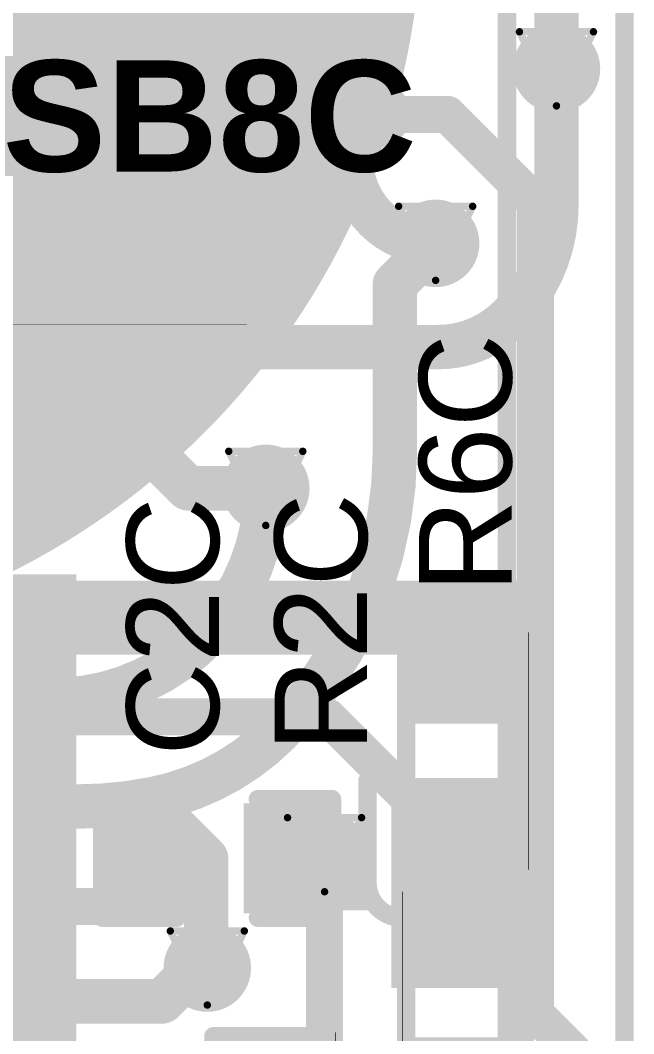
# Model space of a CAD drawing. Header units: inches. Extents: x -4.2 to 12.6, y -6.1 to 3.
# Drawn here: x -1.7023 to -1.5366, y -4.7641 to -4.4906 of the extents above; entities that cross this region are included whole.
import ezdxf

# ---------------------------------------------------------------- set-up
doc = ezdxf.new("R2010")
doc.units = ezdxf.units.IN
doc.header["$MEASUREMENT"] = 0
for name, color, linetype in [('Board Outline', 216, 'Continuous'), ('Bottom Layer', 5, 'Continuous'), ('Bottom Overlay', 54, 'Continuous'), ('Bottom Paste', 16, 'Continuous'), ('Drill Drawing', 1, 'Continuous'), ('Flex_Ribbon Bottom Coverlay', 6, 'Continuous'), ('Flex_Ribbon Top Overlay', 2, 'Continuous'), ('Top Layer', 1, 'Continuous'), ('Top Paste', 8, 'Continuous'), ('Top Solder', 216, 'Continuous'), ('Via Holes', 16, 'Continuous')]:
    doc.layers.add(name, color=color, linetype=linetype)
doc.styles.add('Arial', font='', dxfattribs={"height": 0.2})
doc.styles.add('Arial_Bold', font='', dxfattribs={"height": 0.2})
doc.styles.get('Arial').set_extended_font_data('Arial')
doc.styles.get('Arial_Bold').set_extended_font_data('Arial', bold=True)

# ---------------------------------------------------------------- blocks, each defined once
blk = doc.blocks.new('14_TSSOP_40')
at = {"layer": 'Flex_Ribbon Top Overlay'}
blk.add_hatch(color=2, dxfattribs=at).paths.add_polyline_path([(-0.0840002, 0.0679998), (-0.0730002, 0.0679998), (-0.0730002, 0.0859998), (-0.0840002, 0.0859998)])
at = {"layer": 'Top Layer'}
for points in [[(-0.1299212, 0.08562995), (-0.0885826, 0.08562995), (-0.0885826, 0.06791345), (-0.1299212, 0.06791345)], [(0.0885827, 0.08562995), (0.1299213, 0.08562995), (0.1299213, 0.06791345), (0.0885827, 0.06791345)], [(-0.1299212, 0.06003935), (-0.0885826, 0.06003935), (-0.0885826, 0.04232285), (-0.1299212, 0.04232285)], [(0.0885827, 0.06003945), (0.1299213, 0.06003945), (0.1299213, 0.04232295), (0.0885827, 0.04232295)], [(-0.1299212, 0.03444885), (-0.0885826, 0.03444885), (-0.0885826, 0.01673235), (-0.1299212, 0.01673235)], [(0.0885827, 0.03444885), (0.1299213, 0.03444885), (0.1299213, 0.01673235), (0.0885827, 0.01673235)], [(-0.1299212, 0.00885825), (-0.0885826, 0.00885825), (-0.0885826, -0.00885825), (-0.1299212, -0.00885825)], [(0.0885827, 0.00885835), (0.1299213, 0.00885835), (0.1299213, -0.00885815), (0.0885827, -0.00885815)], [(-0.1299212, -0.01673225), (-0.0885826, -0.01673225), (-0.0885826, -0.03444875), (-0.1299212, -0.03444875)], [(0.0885827, -0.01673225), (0.1299213, -0.01673225), (0.1299213, -0.03444875), (0.0885827, -0.03444875)], [(-0.1299212, -0.04232285), (-0.0885826, -0.04232285), (-0.0885826, -0.06003935), (-0.1299212, -0.06003935)], [(0.0885827, -0.04232275), (0.1299213, -0.04232275), (0.1299213, -0.06003925), (0.0885827, -0.06003925)], [(-0.1299212, -0.06791335), (-0.0885826, -0.06791335), (-0.0885826, -0.08562985), (-0.1299212, -0.08562985)], [(0.0885827, -0.06791335), (0.1299213, -0.06791335), (0.1299213, -0.08562985), (0.0885827, -0.08562985)]]:
    blk.add_hatch(color=1, dxfattribs=at).paths.add_polyline_path(points)
at = {"layer": 'Top Paste'}
for points in [[(-0.1299212, 0.08562995), (-0.0885826, 0.08562995), (-0.0885826, 0.06791345), (-0.1299212, 0.06791345)], [(0.0885827, 0.08562995), (0.1299213, 0.08562995), (0.1299213, 0.06791345), (0.0885827, 0.06791345)], [(-0.1299212, 0.06003935), (-0.0885826, 0.06003935), (-0.0885826, 0.04232285), (-0.1299212, 0.04232285)], [(0.0885827, 0.06003945), (0.1299213, 0.06003945), (0.1299213, 0.04232295), (0.0885827, 0.04232295)], [(-0.1299212, 0.03444885), (-0.0885826, 0.03444885), (-0.0885826, 0.01673235), (-0.1299212, 0.01673235)], [(0.0885827, 0.03444885), (0.1299213, 0.03444885), (0.1299213, 0.01673235), (0.0885827, 0.01673235)], [(-0.1299212, 0.00885825), (-0.0885826, 0.00885825), (-0.0885826, -0.00885825), (-0.1299212, -0.00885825)], [(0.0885827, 0.00885835), (0.1299213, 0.00885835), (0.1299213, -0.00885815), (0.0885827, -0.00885815)], [(-0.1299212, -0.01673225), (-0.0885826, -0.01673225), (-0.0885826, -0.03444875), (-0.1299212, -0.03444875)], [(0.0885827, -0.01673225), (0.1299213, -0.01673225), (0.1299213, -0.03444875), (0.0885827, -0.03444875)], [(-0.1299212, -0.04232285), (-0.0885826, -0.04232285), (-0.0885826, -0.06003935), (-0.1299212, -0.06003935)], [(0.0885827, -0.04232275), (0.1299213, -0.04232275), (0.1299213, -0.06003925), (0.0885827, -0.06003925)], [(-0.1299212, -0.06791335), (-0.0885826, -0.06791335), (-0.0885826, -0.08562985), (-0.1299212, -0.08562985)], [(0.0885827, -0.06791335), (0.1299213, -0.06791335), (0.1299213, -0.08562985), (0.0885827, -0.08562985)]]:
    blk.add_hatch(color=8, dxfattribs=at).paths.add_polyline_path(points)
at = {"layer": 'Top Solder'}
for points in [[(-0.1339212, 0.08962995), (-0.0845826, 0.08962995), (-0.0845826, 0.06391345), (-0.1339212, 0.06391345)], [(-0.1339212, 0.08962995), (-0.0845826, 0.08962995), (-0.0845826, 0.06391345), (-0.1339212, 0.06391345)], [(0.0845827, 0.08962995), (0.1339213, 0.08962995), (0.1339213, 0.06391345), (0.0845827, 0.06391345)], [(0.0845827, 0.08962995), (0.1339213, 0.08962995), (0.1339213, 0.06391345), (0.0845827, 0.06391345)], [(-0.1339212, 0.06403935), (-0.0845826, 0.06403935), (-0.0845826, 0.03832285), (-0.1339212, 0.03832285)], [(-0.1339212, 0.06403935), (-0.0845826, 0.06403935), (-0.0845826, 0.03832285), (-0.1339212, 0.03832285)], [(0.0845827, 0.06403945), (0.1339213, 0.06403945), (0.1339213, 0.03832295), (0.0845827, 0.03832295)], [(0.0845827, 0.06403945), (0.1339213, 0.06403945), (0.1339213, 0.03832295), (0.0845827, 0.03832295)], [(-0.1339212, 0.03844885), (-0.0845826, 0.03844885), (-0.0845826, 0.01273235), (-0.1339212, 0.01273235)], [(-0.1339212, 0.03844885), (-0.0845826, 0.03844885), (-0.0845826, 0.01273235), (-0.1339212, 0.01273235)], [(0.0845827, 0.03844885), (0.1339213, 0.03844885), (0.1339213, 0.01273235), (0.0845827, 0.01273235)], [(0.0845827, 0.03844885), (0.1339213, 0.03844885), (0.1339213, 0.01273235), (0.0845827, 0.01273235)], [(-0.1339212, 0.01285825), (-0.0845826, 0.01285825), (-0.0845826, -0.01285825), (-0.1339212, -0.01285825)], [(-0.1339212, 0.01285825), (-0.0845826, 0.01285825), (-0.0845826, -0.01285825), (-0.1339212, -0.01285825)], [(0.0845827, 0.01285835), (0.1339213, 0.01285835), (0.1339213, -0.01285815), (0.0845827, -0.01285815)], [(0.0845827, 0.01285835), (0.1339213, 0.01285835), (0.1339213, -0.01285815), (0.0845827, -0.01285815)], [(-0.1339212, -0.01273225), (-0.0845826, -0.01273225), (-0.0845826, -0.03844875), (-0.1339212, -0.03844875)], [(-0.1339212, -0.01273225), (-0.0845826, -0.01273225), (-0.0845826, -0.03844875), (-0.1339212, -0.03844875)], [(0.0845827, -0.01273225), (0.1339213, -0.01273225), (0.1339213, -0.03844875), (0.0845827, -0.03844875)], [(0.0845827, -0.01273225), (0.1339213, -0.01273225), (0.1339213, -0.03844875), (0.0845827, -0.03844875)], [(-0.1339212, -0.03832285), (-0.0845826, -0.03832285), (-0.0845826, -0.06403935), (-0.1339212, -0.06403935)], [(-0.1339212, -0.03832285), (-0.0845826, -0.03832285), (-0.0845826, -0.06403935), (-0.1339212, -0.06403935)], [(0.0845827, -0.03832275), (0.1339213, -0.03832275), (0.1339213, -0.06403925), (0.0845827, -0.06403925)], [(0.0845827, -0.03832275), (0.1339213, -0.03832275), (0.1339213, -0.06403925), (0.0845827, -0.06403925)], [(-0.1339212, -0.06391335), (-0.0845826, -0.06391335), (-0.0845826, -0.08962985), (-0.1339212, -0.08962985)], [(-0.1339212, -0.06391335), (-0.0845826, -0.06391335), (-0.0845826, -0.08962985), (-0.1339212, -0.08962985)], [(0.0845827, -0.06391335), (0.1339213, -0.06391335), (0.1339213, -0.08962985), (0.0845827, -0.08962985)], [(0.0845827, -0.06391335), (0.1339213, -0.06391335), (0.1339213, -0.08962985), (0.0845827, -0.08962985)]]:
    blk.add_hatch(color=216, dxfattribs=at).paths.add_polyline_path(points)
at = {"layer": 'Flex_Ribbon Top Overlay'}
for points, const_width in [([(-0.09, 0.1), (-0.09, 0.092)], 0.005), ([(0.0900001, 0.1), (-0.09, 0.1)], 0.005), ([(0.0900001, 0.1), (0.0900001, 0.092)], 0.005), ([(-0.141, 0.082), (-0.141, 0.072)], 0.007874), ([(-0.136, 0.077), (-0.141, 0.082)], 0.007874), ([(-0.136, 0.077), (-0.141, 0.072)], 0.007874), ([(-0.09, -0.0919999), (-0.09, -0.0999999)], 0.005), ([(0.0900001, -0.0919999), (0.0900001, -0.0999999)], 0.005), ([(0.0900001, -0.0999999), (-0.09, -0.0999999)], 0.005)]:
    blk.add_lwpolyline(points, dxfattribs=dict(at, const_width=const_width))
for points, const_width in [([(-0.09125, 0.1, 1), (-0.08875, 0.1, 1)], 0.0025), ([(-0.09125, 0.1, 1), (-0.08875, 0.1, 1)], 0.0025), ([(0.0887501, 0.1, 1), (0.0912501, 0.1, 1)], 0.0025), ([(0.0887501, 0.1, 1), (0.0912501, 0.1, 1)], 0.0025), ([(-0.09125, 0.092, 1), (-0.08875, 0.092, 1)], 0.0025), ([(0.0887501, 0.092, 1), (0.0912501, 0.092, 1)], 0.0025), ([(-0.1429685, 0.082, 1), (-0.1390315, 0.082, 1)], 0.003937), ([(-0.1429685, 0.082, 1), (-0.1390315, 0.082, 1)], 0.003937), ([(-0.1379685, 0.077, 1), (-0.1340315, 0.077, 1)], 0.003937), ([(-0.1379685, 0.077, 1), (-0.1340315, 0.077, 1)], 0.003937), ([(-0.1429685, 0.072, 1), (-0.1390315, 0.072, 1)], 0.003937), ([(-0.1429685, 0.072, 1), (-0.1390315, 0.072, 1)], 0.003937), ([(-0.09125, -0.0919999, 1), (-0.08875, -0.0919999, 1)], 0.0025), ([(0.0887501, -0.0919999, 1), (0.0912501, -0.0919999, 1)], 0.0025), ([(-0.09125, -0.0999999, 1), (-0.08875, -0.0999999, 1)], 0.0025), ([(-0.09125, -0.0999999, 1), (-0.08875, -0.0999999, 1)], 0.0025), ([(0.0887501, -0.0999999, 1), (0.0912501, -0.0999999, 1)], 0.0025), ([(0.0887501, -0.0999999, 1), (0.0912501, -0.0999999, 1)], 0.0025)]:
    blk.add_lwpolyline(points, format="xyb", close=True, dxfattribs=dict(at, const_width=const_width))
blk = doc.blocks.new('S______B______0402_54')
at = {"layer": 'Top Layer'}
for points in [[(-0.0275, -0.0125), (-0.0275, 0.0125), (-0.0095, 0.0125), (-0.0095, -0.0125)], [(0.0095, -0.0125), (0.0095, 0.0125), (0.0275, 0.0125), (0.0275, -0.0125)]]:
    blk.add_hatch(color=1, dxfattribs=at).paths.add_polyline_path(points)
at = {"layer": 'Top Paste'}
for points in [[(-0.0275, -0.0125), (-0.0275, 0.0125), (-0.0095, 0.0125), (-0.0095, -0.0125)], [(0.0095, -0.0125), (0.0095, 0.0125), (0.0275, 0.0125), (0.0275, -0.0125)]]:
    blk.add_hatch(color=8, dxfattribs=at).paths.add_polyline_path(points)
at = {"layer": 'Top Solder'}
for points in [[(-0.0296654, -0.0146654), (-0.0296654, 0.0146654), (-0.0073346, 0.0146654), (-0.0073346, -0.0146654)], [(-0.0296654, -0.0146654), (-0.0296654, 0.0146654), (-0.0073346, 0.0146654), (-0.0073346, -0.0146654)], [(0.0073346, -0.0146654), (0.0073346, 0.0146654), (0.0296654, 0.0146654), (0.0296654, -0.0146654)], [(0.0073346, -0.0146654), (0.0073346, 0.0146654), (0.0296654, 0.0146654), (0.0296654, -0.0146654)]]:
    blk.add_hatch(color=216, dxfattribs=at).paths.add_polyline_path(points)
at = {"layer": 'Flex_Ribbon Top Overlay'}
for points, const_width in [([(-0.031, -0.016), (-0.031, 0.016)], 0.005), ([(-0.031, 0.016), (0.031, 0.016)], 0.005), ([(0.031, -0.016), (0.031, 0.016)], 0.005), ([(-0.031, -0.016), (0.031, -0.016)], 0.005), ([(-0.032, -0.017), (0.032, -0.017)], 0.000127)]:
    blk.add_lwpolyline(points, dxfattribs=dict(at, const_width=const_width))
for points, const_width in [([(-0.03225, 0.016, 1), (-0.02975, 0.016, 1)], 0.0025), ([(-0.03225, 0.016, 1), (-0.02975, 0.016, 1)], 0.0025), ([(0.02975, 0.016, 1), (0.03225, 0.016, 1)], 0.0025), ([(0.02975, 0.016, 1), (0.03225, 0.016, 1)], 0.0025), ([(-0.03225, -0.016, 1), (-0.02975, -0.016, 1)], 0.0025), ([(-0.03225, -0.016, 1), (-0.02975, -0.016, 1)], 0.0025), ([(0.02975, -0.016, 1), (0.03225, -0.016, 1)], 0.0025), ([(0.02975, -0.016, 1), (0.03225, -0.016, 1)], 0.0025), ([(-0.0320317, -0.017, 1), (-0.0319683, -0.017, 1)], 6.35e-05), ([(0.0319683, -0.017, 1), (0.0320317, -0.017, 1)], 6.35e-05)]:
    blk.add_lwpolyline(points, format="xyb", close=True, dxfattribs=dict(at, const_width=const_width))
blk = doc.blocks.new('R___0402_145')
at = {"layer": 'Top Layer'}
for points in [[(-0.0275, -0.0125), (-0.0275, 0.0125), (-0.0095, 0.0125), (-0.0095, -0.0125)], [(0.0095, -0.0125), (0.0095, 0.0125), (0.0275, 0.0125), (0.0275, -0.0125)]]:
    blk.add_hatch(color=1, dxfattribs=at).paths.add_polyline_path(points)
at = {"layer": 'Top Paste'}
for points in [[(-0.0275, -0.0125), (-0.0275, 0.0125), (-0.0095, 0.0125), (-0.0095, -0.0125)], [(0.0095, -0.0125), (0.0095, 0.0125), (0.0275, 0.0125), (0.0275, -0.0125)]]:
    blk.add_hatch(color=8, dxfattribs=at).paths.add_polyline_path(points)
at = {"layer": 'Top Solder'}
for points in [[(-0.0296654, -0.0146654), (-0.0296654, 0.0146654), (-0.0073346, 0.0146654), (-0.0073346, -0.0146654)], [(-0.0296654, -0.0146654), (-0.0296654, 0.0146654), (-0.0073346, 0.0146654), (-0.0073346, -0.0146654)], [(0.0073346, -0.0146654), (0.0073346, 0.0146654), (0.0296654, 0.0146654), (0.0296654, -0.0146654)], [(0.0073346, -0.0146654), (0.0073346, 0.0146654), (0.0296654, 0.0146654), (0.0296654, -0.0146654)]]:
    blk.add_hatch(color=216, dxfattribs=at).paths.add_polyline_path(points)
at = {"layer": 'Flex_Ribbon Top Overlay'}
for points, const_width in [([(-0.031, 0.016), (-0.031, -0.016)], 0.005), ([(-0.031, 0.016), (0.031, 0.016)], 0.005), ([(0.031, 0.016), (0.031, -0.016)], 0.005), ([(-0.031, -0.016), (0.031, -0.016)], 0.005), ([(-0.032, -0.017), (0.032, -0.017)], 0.000127)]:
    blk.add_lwpolyline(points, dxfattribs=dict(at, const_width=const_width))
for points, const_width in [([(-0.03225, 0.016, 1), (-0.02975, 0.016, 1)], 0.0025), ([(-0.03225, 0.016, 1), (-0.02975, 0.016, 1)], 0.0025), ([(0.02975, 0.016, 1), (0.03225, 0.016, 1)], 0.0025), ([(0.02975, 0.016, 1), (0.03225, 0.016, 1)], 0.0025), ([(-0.03225, -0.016, 1), (-0.02975, -0.016, 1)], 0.0025), ([(-0.03225, -0.016, 1), (-0.02975, -0.016, 1)], 0.0025), ([(0.02975, -0.016, 1), (0.03225, -0.016, 1)], 0.0025), ([(0.02975, -0.016, 1), (0.03225, -0.016, 1)], 0.0025), ([(-0.0320317, -0.017, 1), (-0.0319683, -0.017, 1)], 6.35e-05), ([(0.0319683, -0.017, 1), (0.0320317, -0.017, 1)], 6.35e-05)]:
    blk.add_lwpolyline(points, format="xyb", close=True, dxfattribs=dict(at, const_width=const_width))
blk = doc.blocks.new('R___0402_166')
at = {"layer": 'Top Layer'}
for points in [[(-0.0275, -0.0125), (-0.0275, 0.0125), (-0.0095, 0.0125), (-0.0095, -0.0125)], [(0.0095, -0.0125), (0.0095, 0.0125), (0.0275, 0.0125), (0.0275, -0.0125)]]:
    blk.add_hatch(color=1, dxfattribs=at).paths.add_polyline_path(points)
at = {"layer": 'Top Paste'}
for points in [[(-0.0275, -0.0125), (-0.0275, 0.0125), (-0.0095, 0.0125), (-0.0095, -0.0125)], [(0.0095, -0.0125), (0.0095, 0.0125), (0.0275, 0.0125), (0.0275, -0.0125)]]:
    blk.add_hatch(color=8, dxfattribs=at).paths.add_polyline_path(points)
at = {"layer": 'Top Solder'}
for points in [[(-0.0296654, -0.0146654), (-0.0296654, 0.0146654), (-0.0073346, 0.0146654), (-0.0073346, -0.0146654)], [(-0.0296654, -0.0146654), (-0.0296654, 0.0146654), (-0.0073346, 0.0146654), (-0.0073346, -0.0146654)], [(0.0073346, -0.0146654), (0.0073346, 0.0146654), (0.0296654, 0.0146654), (0.0296654, -0.0146654)], [(0.0073346, -0.0146654), (0.0073346, 0.0146654), (0.0296654, 0.0146654), (0.0296654, -0.0146654)]]:
    blk.add_hatch(color=216, dxfattribs=at).paths.add_polyline_path(points)
at = {"layer": 'Flex_Ribbon Top Overlay'}
for points, const_width in [([(-0.031, 0.016), (-0.031, -0.016)], 0.005), ([(-0.031, 0.016), (0.031, 0.016)], 0.005), ([(0.031, 0.016), (0.031, -0.016)], 0.005), ([(-0.031, -0.016), (0.031, -0.016)], 0.005), ([(-0.032, -0.017), (0.032, -0.017)], 0.000127)]:
    blk.add_lwpolyline(points, dxfattribs=dict(at, const_width=const_width))
for points, const_width in [([(-0.03225, 0.016, 1), (-0.02975, 0.016, 1)], 0.0025), ([(-0.03225, 0.016, 1), (-0.02975, 0.016, 1)], 0.0025), ([(0.02975, 0.016, 1), (0.03225, 0.016, 1)], 0.0025), ([(0.02975, 0.016, 1), (0.03225, 0.016, 1)], 0.0025), ([(-0.03225, -0.016, 1), (-0.02975, -0.016, 1)], 0.0025), ([(-0.03225, -0.016, 1), (-0.02975, -0.016, 1)], 0.0025), ([(0.02975, -0.016, 1), (0.03225, -0.016, 1)], 0.0025), ([(0.02975, -0.016, 1), (0.03225, -0.016, 1)], 0.0025), ([(-0.0320317, -0.017, 1), (-0.0319683, -0.017, 1)], 6.35e-05), ([(0.0319683, -0.017, 1), (0.0320317, -0.017, 1)], 6.35e-05)]:
    blk.add_lwpolyline(points, format="xyb", close=True, dxfattribs=dict(at, const_width=const_width))
blk = doc.blocks.new('R___0402_173')
at = {"layer": 'Top Layer'}
for points in [[(-0.0275, -0.0125), (-0.0275, 0.0125), (-0.0095, 0.0125), (-0.0095, -0.0125)], [(0.0095, -0.0125), (0.0095, 0.0125), (0.0275, 0.0125), (0.0275, -0.0125)]]:
    blk.add_hatch(color=1, dxfattribs=at).paths.add_polyline_path(points)
at = {"layer": 'Top Paste'}
for points in [[(-0.0275, -0.0125), (-0.0275, 0.0125), (-0.0095, 0.0125), (-0.0095, -0.0125)], [(0.0095, -0.0125), (0.0095, 0.0125), (0.0275, 0.0125), (0.0275, -0.0125)]]:
    blk.add_hatch(color=8, dxfattribs=at).paths.add_polyline_path(points)
at = {"layer": 'Top Solder'}
for points in [[(-0.0296654, -0.0146654), (-0.0296654, 0.0146654), (-0.0073346, 0.0146654), (-0.0073346, -0.0146654)], [(-0.0296654, -0.0146654), (-0.0296654, 0.0146654), (-0.0073346, 0.0146654), (-0.0073346, -0.0146654)], [(0.0073346, -0.0146654), (0.0073346, 0.0146654), (0.0296654, 0.0146654), (0.0296654, -0.0146654)], [(0.0073346, -0.0146654), (0.0073346, 0.0146654), (0.0296654, 0.0146654), (0.0296654, -0.0146654)]]:
    blk.add_hatch(color=216, dxfattribs=at).paths.add_polyline_path(points)
at = {"layer": 'Flex_Ribbon Top Overlay'}
for points, const_width in [([(-0.031, -0.016), (-0.031, 0.016)], 0.005), ([(0.031, 0.016), (-0.031, 0.016)], 0.005), ([(0.031, -0.016), (0.031, 0.016)], 0.005), ([(0.031, -0.016), (-0.031, -0.016)], 0.005), ([(0.032, -0.017), (-0.032, -0.017)], 0.000127)]:
    blk.add_lwpolyline(points, dxfattribs=dict(at, const_width=const_width))
for points, const_width in [([(-0.03225, 0.016, 1), (-0.02975, 0.016, 1)], 0.0025), ([(-0.03225, 0.016, 1), (-0.02975, 0.016, 1)], 0.0025), ([(0.02975, 0.016, 1), (0.03225, 0.016, 1)], 0.0025), ([(0.02975, 0.016, 1), (0.03225, 0.016, 1)], 0.0025), ([(-0.03225, -0.016, 1), (-0.02975, -0.016, 1)], 0.0025), ([(-0.03225, -0.016, 1), (-0.02975, -0.016, 1)], 0.0025), ([(0.02975, -0.016, 1), (0.03225, -0.016, 1)], 0.0025), ([(0.02975, -0.016, 1), (0.03225, -0.016, 1)], 0.0025), ([(-0.0320317, -0.017, 1), (-0.0319683, -0.017, 1)], 6.35e-05), ([(0.0319683, -0.017, 1), (0.0320317, -0.017, 1)], 6.35e-05)]:
    blk.add_lwpolyline(points, format="xyb", close=True, dxfattribs=dict(at, const_width=const_width))
blk = doc.blocks.new('_EMG________B_201')
at = {"layer": 'Bottom Layer'}
h = blk.add_hatch(color=5, dxfattribs=at)
edge = h.paths.add_edge_path()
edge.add_arc((-1.1e-06, 0.3931962), 0.1968504, 0, 360)
at = {"layer": 'Bottom Paste'}
h = blk.add_hatch(color=16, dxfattribs=at)
edge = h.paths.add_edge_path()
edge.add_arc((-1.1e-06, 0.3931962), 0.1968504, 0, 360)
at = {"layer": 'Flex_Ribbon Bottom Coverlay'}
h = blk.add_hatch(color=6, dxfattribs=at)
edge = h.paths.add_edge_path()
edge.add_arc((-1.1e-06, 0.3931962), 0.2008504, 0, 360)
h = blk.add_hatch(color=6, dxfattribs=at)
edge = h.paths.add_edge_path()
edge.add_arc((-1.1e-06, 0.3931962), 0.2008504, 0, 360)
at = {"layer": 'Bottom Overlay', "const_width": 0.005}
blk.add_lwpolyline([(0.2237505, -0.4317177), (0.2237505, 0.4317242)], dxfattribs=at)
blk = doc.blocks.new('C___0402_257')
at = {"layer": 'Top Layer'}
for points in [[(-0.0275, -0.0125), (-0.0275, 0.0125), (-0.0095, 0.0125), (-0.0095, -0.0125)], [(0.0095, -0.0125), (0.0095, 0.0125), (0.0275, 0.0125), (0.0275, -0.0125)]]:
    blk.add_hatch(color=1, dxfattribs=at).paths.add_polyline_path(points)
at = {"layer": 'Top Paste'}
for points in [[(-0.0275, -0.0125), (-0.0275, 0.0125), (-0.0095, 0.0125), (-0.0095, -0.0125)], [(0.0095, -0.0125), (0.0095, 0.0125), (0.0275, 0.0125), (0.0275, -0.0125)]]:
    blk.add_hatch(color=8, dxfattribs=at).paths.add_polyline_path(points)
at = {"layer": 'Top Solder'}
for points in [[(-0.0298622, -0.0148622), (-0.0298622, 0.0148622), (-0.0071378, 0.0148622), (-0.0071378, -0.0148622)], [(-0.0298622, -0.0148622), (-0.0298622, 0.0148622), (-0.0071378, 0.0148622), (-0.0071378, -0.0148622)], [(0.0071378, -0.0148622), (0.0071378, 0.0148622), (0.0298622, 0.0148622), (0.0298622, -0.0148622)], [(0.0071378, -0.0148622), (0.0071378, 0.0148622), (0.0298622, 0.0148622), (0.0298622, -0.0148622)]]:
    blk.add_hatch(color=216, dxfattribs=at).paths.add_polyline_path(points)
at = {"layer": 'Flex_Ribbon Top Overlay', "const_width": 0.005}
for points in [[(-0.031, 0.016), (-0.011, 0.016)], [(-0.031, -0.016), (-0.031, 0.016)], [(0.011, 0.016), (0.031, 0.016)], [(0.031, -0.016), (0.031, 0.016)], [(-0.031, -0.016), (-0.011, -0.016)], [(0.011, -0.016), (0.031, -0.016)]]:
    blk.add_lwpolyline(points, dxfattribs=at)
at = {"layer": 'Flex_Ribbon Top Overlay', "const_width": 0.0025}
for points in [[(-0.03225, 0.016, 1), (-0.02975, 0.016, 1)], [(-0.03225, 0.016, 1), (-0.02975, 0.016, 1)], [(-0.01225, 0.016, 1), (-0.00975, 0.016, 1)], [(0.00975, 0.016, 1), (0.01225, 0.016, 1)], [(0.02975, 0.016, 1), (0.03225, 0.016, 1)], [(0.02975, 0.016, 1), (0.03225, 0.016, 1)], [(-0.03225, -0.016, 1), (-0.02975, -0.016, 1)], [(-0.03225, -0.016, 1), (-0.02975, -0.016, 1)], [(-0.01225, -0.016, 1), (-0.00975, -0.016, 1)], [(0.00975, -0.016, 1), (0.01225, -0.016, 1)], [(0.02975, -0.016, 1), (0.03225, -0.016, 1)], [(0.02975, -0.016, 1), (0.03225, -0.016, 1)]]:
    blk.add_lwpolyline(points, format="xyb", close=True, dxfattribs=at)

msp = doc.modelspace()

# ---------------------------------------------------------------- hatches: boundary and pattern name
at = {"layer": 'Bottom Layer'}
h = msp.add_hatch(color=5, dxfattribs=at)
edge = h.paths.add_edge_path()
edge.add_arc((-1.5575008, -4.5036879), 0.011811, 0, 360)
h = msp.add_hatch(color=5, dxfattribs=at)
edge = h.paths.add_edge_path()
edge.add_arc((-1.5901328, -4.5507842), 0.011811, 0, 360)
h = msp.add_hatch(color=5, dxfattribs=at)
edge = h.paths.add_edge_path()
edge.add_arc((-1.6360053, -4.6169117), 0.011811, 0, 360)
h = msp.add_hatch(color=5, dxfattribs=at)
edge = h.paths.add_edge_path()
edge.add_arc((-1.6201328, -4.7157842), 0.011811, 0, 360)
h = msp.add_hatch(color=5, dxfattribs=at)
edge = h.paths.add_edge_path()
edge.add_arc((-1.6518055, -4.7463697), 0.011811, 0, 360)
at = {"layer": 'Top Layer'}
for points in [[(-1.6651328, -4.5847842), (-1.6311328, -4.5847842), (-1.6311328, -4.4427842), (-1.6651328, -4.4427842)], [(-1.7331328, -4.6617842), (-1.5671328, -4.6617842), (-1.5671328, -4.6417842), (-1.7331328, -4.6417842)], [(-1.5981328, -4.6797842), (-1.5671328, -4.6797842), (-1.5671328, -4.6417842), (-1.5981328, -4.6417842)], [(-1.6021328, -4.7517842), (-1.563113, -4.7517842), (-1.563113, -4.6957842), (-1.6021328, -4.6957842)], [(-1.6391328, -4.7307842), (-1.6081328, -4.7307842), (-1.6081328, -4.7087842), (-1.6391328, -4.7087842)]]:
    msp.add_hatch(color=1, dxfattribs=at).paths.add_polyline_path(points)
h = msp.add_hatch(color=1, dxfattribs=at)
edge = h.paths.add_edge_path()
edge.add_arc((-1.5575008, -4.5036879), 0.011811, 0, 360)
h = msp.add_hatch(color=1, dxfattribs=at)
edge = h.paths.add_edge_path()
edge.add_arc((-1.5901328, -4.5507842), 0.011811, 0, 360)
h = msp.add_hatch(color=1, dxfattribs=at)
edge = h.paths.add_edge_path()
edge.add_arc((-1.6360053, -4.6169117), 0.011811, 0, 360)
h = msp.add_hatch(color=1, dxfattribs=at)
edge = h.paths.add_edge_path()
edge.add_arc((-1.6201328, -4.7157842), 0.011811, 0, 360)
h = msp.add_hatch(color=1, dxfattribs=at)
edge = h.paths.add_edge_path()
edge.add_arc((-1.6518055, -4.7463697), 0.011811, 0, 360)
at = {"layer": 'Via Holes'}
h = msp.add_hatch(color=7, dxfattribs=at)
edge = h.paths.add_edge_path()
edge.add_arc((-1.5575008, -4.5036879), 0.0059055, 0, 360)
h = msp.add_hatch(color=7, dxfattribs=at)
edge = h.paths.add_edge_path()
edge.add_arc((-1.5901328, -4.5507842), 0.0059055, 0, 360)
h = msp.add_hatch(color=7, dxfattribs=at)
edge = h.paths.add_edge_path()
edge.add_arc((-1.6360053, -4.6169117), 0.0059055, 0, 360)
h = msp.add_hatch(color=7, dxfattribs=at)
edge = h.paths.add_edge_path()
edge.add_arc((-1.6201328, -4.7157842), 0.0059055, 0, 360)
h = msp.add_hatch(color=7, dxfattribs=at)
edge = h.paths.add_edge_path()
edge.add_arc((-1.6518055, -4.7463697), 0.0059055, 0, 360)

# ---------------------------------------------------------------- linework, layer by layer
at = {"layer": 'Board Outline', "const_width": 0.005}
msp.add_lwpolyline([(-1.5391342, -4.4233231), (-1.5391328, -5.2837858)], dxfattribs=at)
at = {"layer": 'Bottom Layer'}
for points, const_width in [([(-1.5575008, -4.5036879), (-1.5575008, -4.4004227)], 0.012), ([(-1.7385012, -4.5159757), (-1.6059424, -4.5159757)], 0.018), ([(-1.6059424, -4.5159757), (-1.5869413, -4.5159757)], 0.01), ([(-1.5869413, -4.5159757), (-1.5631328, -4.5397842)], 0.01), ([(-1.5631328, -4.7587842), (-1.5631328, -4.5397842)], 0.01), ([(-1.6011328, -4.5617842), (-1.5901328, -4.5507842)], 0.012), ([(-1.6011328, -4.6067842), (-1.6011328, -4.5617842)], 0.012), ([(-1.6011329, -4.606784), (-1.6011328, -4.6067842)], 0.012), ([(-1.7591329, -4.6739732), (-1.6956197, -4.6739732)], 0.012), ([(-1.7671327, -4.7027842), (-1.6891731, -4.7027842)], 0.012), ([(-1.6659901, -4.7029269), (-1.6521158, -4.7168012)], 0.012), ([(-1.6521158, -4.7460594), (-1.6521158, -4.7168012)], 0.012), ([(-1.6201328, -4.7717842), (-1.6201328, -4.7157842)], 0.01), ([(-1.6521158, -4.7460594), (-1.6518055, -4.7463697)], 0.012), ([(-1.5631328, -4.7587842), (-1.5524981, -4.7694189)], 0.01)]:
    msp.add_lwpolyline(points, dxfattribs=dict(at, const_width=const_width))
for points, const_width in [([(-1.5605008, -4.5036879, 1), (-1.5545008, -4.5036879, 1)], 0.006), ([(-1.6104424, -4.5159757, 1), (-1.6014424, -4.5159757, 1)], 0.009), ([(-1.6084424, -4.5159757, 1), (-1.6034424, -4.5159757, 1)], 0.005), ([(-1.5894413, -4.5159757, 1), (-1.5844413, -4.5159757, 1)], 0.005), ([(-1.5894413, -4.5159757, 1), (-1.5844413, -4.5159757, 1)], 0.005), ([(-1.5656328, -4.5397842, 1), (-1.5606328, -4.5397842, 1)], 0.005), ([(-1.5656328, -4.5397842, 1), (-1.5606328, -4.5397842, 1)], 0.005), ([(-1.5931328, -4.5507842, 1), (-1.5871328, -4.5507842, 1)], 0.006), ([(-1.6041328, -4.5617842, 1), (-1.5981328, -4.5617842, 1)], 0.006), ([(-1.6041328, -4.5617842, 1), (-1.5981328, -4.5617842, 1)], 0.006), ([(-1.6041329, -4.606784, 1), (-1.5981329, -4.606784, 1)], 0.006), ([(-1.6041329, -4.6067842, 1), (-1.5981329, -4.6067842, 1)], 0.006), ([(-1.6041328, -4.6067842, 1), (-1.5981328, -4.6067842, 1)], 0.006), ([(-1.6041328, -4.6067842, 1), (-1.5981328, -4.6067842, 1)], 0.006), ([(-1.6390054, -4.6169118, 1), (-1.6330054, -4.6169118, 1)], 0.006), ([(-1.6986197, -4.6739731, 1), (-1.6926197, -4.6739731, 1)], 0.006), ([(-1.6986197, -4.6739732, 1), (-1.6926197, -4.6739732, 1)], 0.006), ([(-1.6355792, -4.6827009, 1), (-1.6295792, -4.6827009, 1)], 0.006), ([(-1.6355791, -4.682701, 1), (-1.6295791, -4.682701, 1)], 0.006), ([(-1.6694176, -4.7007687, 1), (-1.6634176, -4.7007687, 1)], 0.006), ([(-1.6694174, -4.7007689, 1), (-1.6634174, -4.7007689, 1)], 0.006), ([(-1.6921731, -4.7027842, 1), (-1.6861731, -4.7027842, 1)], 0.006), ([(-1.689973, -4.7027842, 1), (-1.683973, -4.7027842, 1)], 0.006), ([(-1.6689901, -4.7029269, 1), (-1.6629901, -4.7029269, 1)], 0.006), ([(-1.6551158, -4.7168012, 1), (-1.6491158, -4.7168012, 1)], 0.006), ([(-1.6551158, -4.7168012, 1), (-1.6491158, -4.7168012, 1)], 0.006), ([(-1.6226328, -4.7157842, 1), (-1.6176328, -4.7157842, 1)], 0.005), ([(-1.6551158, -4.7460594, 1), (-1.6491158, -4.7460594, 1)], 0.006), ([(-1.6551158, -4.7460594, 1), (-1.6491158, -4.7460594, 1)], 0.006), ([(-1.6548055, -4.7463697, 1), (-1.6488055, -4.7463697, 1)], 0.006), ([(-1.5656328, -4.7587842, 1), (-1.5606328, -4.7587842, 1)], 0.005), ([(-1.5656328, -4.7587842, 1), (-1.5606328, -4.7587842, 1)], 0.005)]:
    msp.add_lwpolyline(points, format="xyb", close=True, dxfattribs=dict(at, const_width=const_width))
at = {"layer": 'Bottom Layer', "const_width": 0.012}
for points in [[(-1.6011329, -4.6067842, -0.1989125263863467), (-1.6325791, -4.682701)], [(-1.6360054, -4.6169118, -0.4270878916313132), (-1.6956197, -4.6739731)], [(-1.6325792, -4.6827009, -0.148564960921122), (-1.6664176, -4.7007687)], [(-1.6664174, -4.7007689, -0.0489030804701804), (-1.686973, -4.7027842)]]:
    msp.add_lwpolyline(points, format="xyb", dxfattribs=at)
at = {"layer": 'Drill Drawing', "const_width": 0.002}
for points in [[(-1.5675008, -4.4936879), (-1.5475008, -4.4936879)], [(-1.5675008, -4.4936879), (-1.5575008, -4.5136879)], [(-1.5575008, -4.5136879), (-1.5475008, -4.4936879)], [(-1.6001328, -4.5407842), (-1.5801328, -4.5407842)], [(-1.6001328, -4.5407842), (-1.5901328, -4.5607842)], [(-1.5901328, -4.5607842), (-1.5801328, -4.5407842)], [(-1.6460053, -4.6069117), (-1.6260053, -4.6069117)], [(-1.6460053, -4.6069117), (-1.6360053, -4.6269117)], [(-1.6360053, -4.6269117), (-1.6260053, -4.6069117)], [(-1.6301328, -4.7057842), (-1.6101328, -4.7057842)], [(-1.6301328, -4.7057842), (-1.6201328, -4.7257842)], [(-1.6201328, -4.7257842), (-1.6101328, -4.7057842)], [(-1.6618055, -4.7363697), (-1.6418055, -4.7363697)], [(-1.6618055, -4.7363697), (-1.6518055, -4.7563697)], [(-1.6518055, -4.7563697), (-1.6418055, -4.7363697)]]:
    msp.add_lwpolyline(points, dxfattribs=at)
at = {"layer": 'Drill Drawing', "const_width": 0.001}
for points in [[(-1.5680008, -4.4936879, 1), (-1.5670008, -4.4936879, 1)], [(-1.5680008, -4.4936879, 1), (-1.5670008, -4.4936879, 1)], [(-1.5480008, -4.4936879, 1), (-1.5470008, -4.4936879, 1)], [(-1.5480008, -4.4936879, 1), (-1.5470008, -4.4936879, 1)], [(-1.5580008, -4.5136879, 1), (-1.5570008, -4.5136879, 1)], [(-1.5580008, -4.5136879, 1), (-1.5570008, -4.5136879, 1)], [(-1.6006328, -4.5407842, 1), (-1.5996328, -4.5407842, 1)], [(-1.6006328, -4.5407842, 1), (-1.5996328, -4.5407842, 1)], [(-1.5806328, -4.5407842, 1), (-1.5796328, -4.5407842, 1)], [(-1.5806328, -4.5407842, 1), (-1.5796328, -4.5407842, 1)], [(-1.5906328, -4.5607842, 1), (-1.5896328, -4.5607842, 1)], [(-1.5906328, -4.5607842, 1), (-1.5896328, -4.5607842, 1)], [(-1.6465053, -4.6069117, 1), (-1.6455053, -4.6069117, 1)], [(-1.6465053, -4.6069117, 1), (-1.6455053, -4.6069117, 1)], [(-1.6265053, -4.6069117, 1), (-1.6255053, -4.6069117, 1)], [(-1.6265053, -4.6069117, 1), (-1.6255053, -4.6069117, 1)], [(-1.6365053, -4.6269117, 1), (-1.6355053, -4.6269117, 1)], [(-1.6365053, -4.6269117, 1), (-1.6355053, -4.6269117, 1)], [(-1.6306328, -4.7057842, 1), (-1.6296328, -4.7057842, 1)], [(-1.6306328, -4.7057842, 1), (-1.6296328, -4.7057842, 1)], [(-1.6106328, -4.7057842, 1), (-1.6096328, -4.7057842, 1)], [(-1.6106328, -4.7057842, 1), (-1.6096328, -4.7057842, 1)], [(-1.6206328, -4.7257842, 1), (-1.6196328, -4.7257842, 1)], [(-1.6206328, -4.7257842, 1), (-1.6196328, -4.7257842, 1)], [(-1.6623055, -4.7363697, 1), (-1.6613055, -4.7363697, 1)], [(-1.6623055, -4.7363697, 1), (-1.6613055, -4.7363697, 1)], [(-1.6423055, -4.7363697, 1), (-1.6413055, -4.7363697, 1)], [(-1.6423055, -4.7363697, 1), (-1.6413055, -4.7363697, 1)], [(-1.6523055, -4.7563697, 1), (-1.6513055, -4.7563697, 1)], [(-1.6523055, -4.7563697, 1), (-1.6513055, -4.7563697, 1)]]:
    msp.add_lwpolyline(points, format="xyb", close=True, dxfattribs=at)
at = {"layer": 'Flex_Ribbon Top Overlay', "const_width": 0.005}
msp.add_lwpolyline([(-1.6085404, -4.7233566), (-1.6085404, -4.6957711)], dxfattribs=at)
msp.add_lwpolyline([(-1.6085404, -4.7233566), (-1.6085404, -4.6957711)], dxfattribs=at)
at = {"layer": 'Flex_Ribbon Top Overlay', "const_width": 0.0025}
for points in [[(-1.6097904, -4.6957711, 1), (-1.6072904, -4.6957711, 1)], [(-1.6097904, -4.6957711, 1), (-1.6072904, -4.6957711, 1)], [(-1.6097904, -4.7233566, 1), (-1.6072904, -4.7233566, 1)], [(-1.6097904, -4.7233566, 1), (-1.6072904, -4.7233566, 1)], [(-1.6097904, -4.7233566, 1), (-1.6072904, -4.7233566, 1)], [(-1.6097904, -4.7233566, 1), (-1.6072904, -4.7233566, 1)], [(-1.6003628, -4.7327842, 1), (-1.5978628, -4.7327842, 1)], [(-1.6003628, -4.7327842, 1), (-1.5978628, -4.7327842, 1)]]:
    msp.add_lwpolyline(points, format="xyb", close=True, dxfattribs=at)
at = {"layer": 'Flex_Ribbon Top Overlay', "const_width": 0.005}
msp.add_lwpolyline([(-1.5991128, -4.7327842, -0.4142135623730951), (-1.6085404, -4.7233566)], format="xyb", dxfattribs=at)
msp.add_lwpolyline([(-1.5991128, -4.7327842, -0.4142135623730951), (-1.6085404, -4.7233566)], format="xyb", dxfattribs=at)
at = {"layer": 'Top Layer'}
for points, const_width in [([(-1.6129958, -4.5279212), (-1.6129958, -4.4459157)], 0.012), ([(-1.5575008, -4.5402879), (-1.5575008, -4.5036879)], 0.012), ([(-1.6571328, -4.5277842), (-1.6546328, -4.5302842)], 0.015), ([(-1.6546328, -4.5302842), (-1.6481328, -4.5367842)], 0.015), ([(-1.6546328, -4.5557842), (-1.6546328, -4.5302842)], 0.01), ([(-1.6916328, -4.5822842), (-1.6916328, -4.5557842)], 0.012), ([(-1.6546328, -4.5703345), (-1.6546328, -4.5557842)], 0.012), ([(-1.6511328, -4.5787842), (-1.5894465, -4.5787842)], 0.012), ([(-1.6916328, -4.5822842), (-1.6570053, -4.6169117)], 0.012), ([(-1.6570053, -4.6169117), (-1.6360053, -4.6169117)], 0.012), ([(-1.7118611, -4.6786031), (-1.6193139, -4.6786031)], 0.01), ([(-1.6193139, -4.6786031), (-1.5971329, -4.7007841)], 0.01), ([(-1.5971329, -4.7007842), (-1.5971329, -4.7007841)], 0.01), ([(-1.5971329, -4.7007842), (-1.5916329, -4.7062842)], 0.01), ([(-1.5916329, -4.7062842), (-1.5821129, -4.7062842)], 0.01), ([(-1.6771328, -4.7297842), (-1.6711328, -4.7237842)], 0.01), ([(-1.6711328, -4.7237842), (-1.6696328, -4.7237842)], 0.01), ([(-1.7118611, -4.7297842), (-1.6771328, -4.7297842)], 0.01), ([(-1.6639555, -4.7553748), (-1.6549504, -4.7463697)], 0.012), ([(-1.6549504, -4.7463697), (-1.6518055, -4.7463697)], 0.012), ([(-1.7108768, -4.7553748), (-1.6639555, -4.7553748)], 0.012)]:
    msp.add_lwpolyline(points, dxfattribs=dict(at, const_width=const_width))
for points, const_width in [([(-1.5605008, -4.5036879, 1), (-1.5545008, -4.5036879, 1)], 0.006), ([(-1.6608828, -4.5277842, 1), (-1.6533828, -4.5277842, 1)], 0.0075), ([(-1.6583828, -4.5302842, 1), (-1.6508828, -4.5302842, 1)], 0.0075), ([(-1.6583828, -4.5302842, 1), (-1.6508828, -4.5302842, 1)], 0.0075), ([(-1.6159958, -4.5279212, 1), (-1.6099958, -4.5279212, 1)], 0.006), ([(-1.6159958, -4.5279212, 1), (-1.6099958, -4.5279212, 1)], 0.006), ([(-1.6571328, -4.5302842, 1), (-1.6521328, -4.5302842, 1)], 0.005), ([(-1.6518828, -4.5367842, 1), (-1.6443828, -4.5367842, 1)], 0.0075), ([(-1.5605008, -4.5402879, 1), (-1.5545008, -4.5402879, 1)], 0.006), ([(-1.5605008, -4.5402879, 1), (-1.5545008, -4.5402879, 1)], 0.006), ([(-1.5931328, -4.5507842, 1), (-1.5871328, -4.5507842, 1)], 0.006), ([(-1.6946328, -4.5557842, 1), (-1.6886328, -4.5557842, 1)], 0.006), ([(-1.6576328, -4.5557842, 1), (-1.6516328, -4.5557842, 1)], 0.006), ([(-1.6571328, -4.5557842, 1), (-1.6521328, -4.5557842, 1)], 0.005), ([(-1.6576328, -4.5703345, 1), (-1.6516328, -4.5703345, 1)], 0.006), ([(-1.6576328, -4.5703345, 1), (-1.6516328, -4.5703345, 1)], 0.006), ([(-1.5731328, -4.5707842, 1), (-1.5671328, -4.5707842, 1)], 0.006), ([(-1.5731328, -4.5707842, 1), (-1.5671328, -4.5707842, 1)], 0.006), ([(-1.6541328, -4.5787842, 1), (-1.6481328, -4.5787842, 1)], 0.006), ([(-1.6541328, -4.5787842, 1), (-1.6481328, -4.5787842, 1)], 0.006), ([(-1.5924465, -4.5787842, 1), (-1.5864465, -4.5787842, 1)], 0.006), ([(-1.5924465, -4.5787842, 1), (-1.5864465, -4.5787842, 1)], 0.006), ([(-1.6946328, -4.5822842, 1), (-1.6886328, -4.5822842, 1)], 0.006), ([(-1.6946328, -4.5822842, 1), (-1.6886328, -4.5822842, 1)], 0.006), ([(-1.6600053, -4.6169117, 1), (-1.6540053, -4.6169117, 1)], 0.006), ([(-1.6600053, -4.6169117, 1), (-1.6540053, -4.6169117, 1)], 0.006), ([(-1.6390053, -4.6169117, 1), (-1.6330053, -4.6169117, 1)], 0.006), ([(-1.6218139, -4.6786031, 1), (-1.6168139, -4.6786031, 1)], 0.005), ([(-1.6218139, -4.6786031, 1), (-1.6168139, -4.6786031, 1)], 0.005), ([(-1.5996329, -4.7007841, 1), (-1.5946329, -4.7007841, 1)], 0.005), ([(-1.5996329, -4.7007841, 1), (-1.5946329, -4.7007841, 1)], 0.005), ([(-1.5996329, -4.7007842, 1), (-1.5946329, -4.7007842, 1)], 0.005), ([(-1.5996329, -4.7007842, 1), (-1.5946329, -4.7007842, 1)], 0.005), ([(-1.5941329, -4.7062842, 1), (-1.5891329, -4.7062842, 1)], 0.005), ([(-1.5941329, -4.7062842, 1), (-1.5891329, -4.7062842, 1)], 0.005), ([(-1.5846129, -4.7062842, 1), (-1.5796129, -4.7062842, 1)], 0.005), ([(-1.6736328, -4.7237842, 1), (-1.6686328, -4.7237842, 1)], 0.005), ([(-1.6736328, -4.7237842, 1), (-1.6686328, -4.7237842, 1)], 0.005), ([(-1.6721328, -4.7237842, 1), (-1.6671328, -4.7237842, 1)], 0.005), ([(-1.6796328, -4.7297842, 1), (-1.6746328, -4.7297842, 1)], 0.005), ([(-1.6796328, -4.7297842, 1), (-1.6746328, -4.7297842, 1)], 0.005), ([(-1.6579504, -4.7463697, 1), (-1.6519504, -4.7463697, 1)], 0.006), ([(-1.6579504, -4.7463697, 1), (-1.6519504, -4.7463697, 1)], 0.006), ([(-1.6548055, -4.7463697, 1), (-1.6488055, -4.7463697, 1)], 0.006), ([(-1.6669555, -4.7553748, 1), (-1.6609555, -4.7553748, 1)], 0.006), ([(-1.6669555, -4.7553748, 1), (-1.6609555, -4.7553748, 1)], 0.006)]:
    msp.add_lwpolyline(points, format="xyb", close=True, dxfattribs=dict(at, const_width=const_width))
at = {"layer": 'Top Layer', "const_width": 0.012}
for points in [[(-1.5901328, -4.5507842, -0.4142135623730951), (-1.6129958, -4.5279212)], [(-1.5575008, -4.5402879, -0.198912367379658), (-1.5701328, -4.5707842)], [(-1.6511328, -4.5787842, -0.1989119397549555), (-1.6546328, -4.5703345)], [(-1.5701328, -4.5707842, -0.198912367379658), (-1.5894465, -4.5787842)]]:
    msp.add_lwpolyline(points, format="xyb", dxfattribs=at)

# ---------------------------------------------------------------- block references
for name, p in [('_EMG________B_201', (-1.7946218, -4.8530502)), ('S______B______0402_54', (-1.6731328, -4.5557842)), ('C___0402_257', (-1.6491328, -4.7167842))]:
    msp.add_blockref(name, p)
for name, p, rotation in [('14_TSSOP_40', (-1.8211128, -4.7297842), 180), ('R___0402_145', (-1.5821128, -4.6877842), 90), ('R___0402_173', (-1.5821128, -4.7577842), 270), ('R___0402_166', (-1.6341328, -4.7957842), 90)]:
    msp.add_blockref(name, p, dxfattribs=dict(rotation=rotation))

# ---------------------------------------------------------------- texts
at = {"layer": 'Flex_Ribbon Top Overlay', "style": 'Arial_Bold'}
msp.add_text('SB8C', height=0.03, dxfattribs=at).set_placement((-1.7070729, -4.531407))
at = {"layer": 'Flex_Ribbon Top Overlay', "style": 'Arial'}
for s, p in [('R6C', (-1.5696369, -4.6451067)), ('R2C', (-1.6086369, -4.6881067)), ('C2C', (-1.6486369, -4.6891067))]:
    msp.add_text(s, height=0.025, rotation=90, dxfattribs=at).set_placement(p)

doc.saveas('drawing.dxf')
